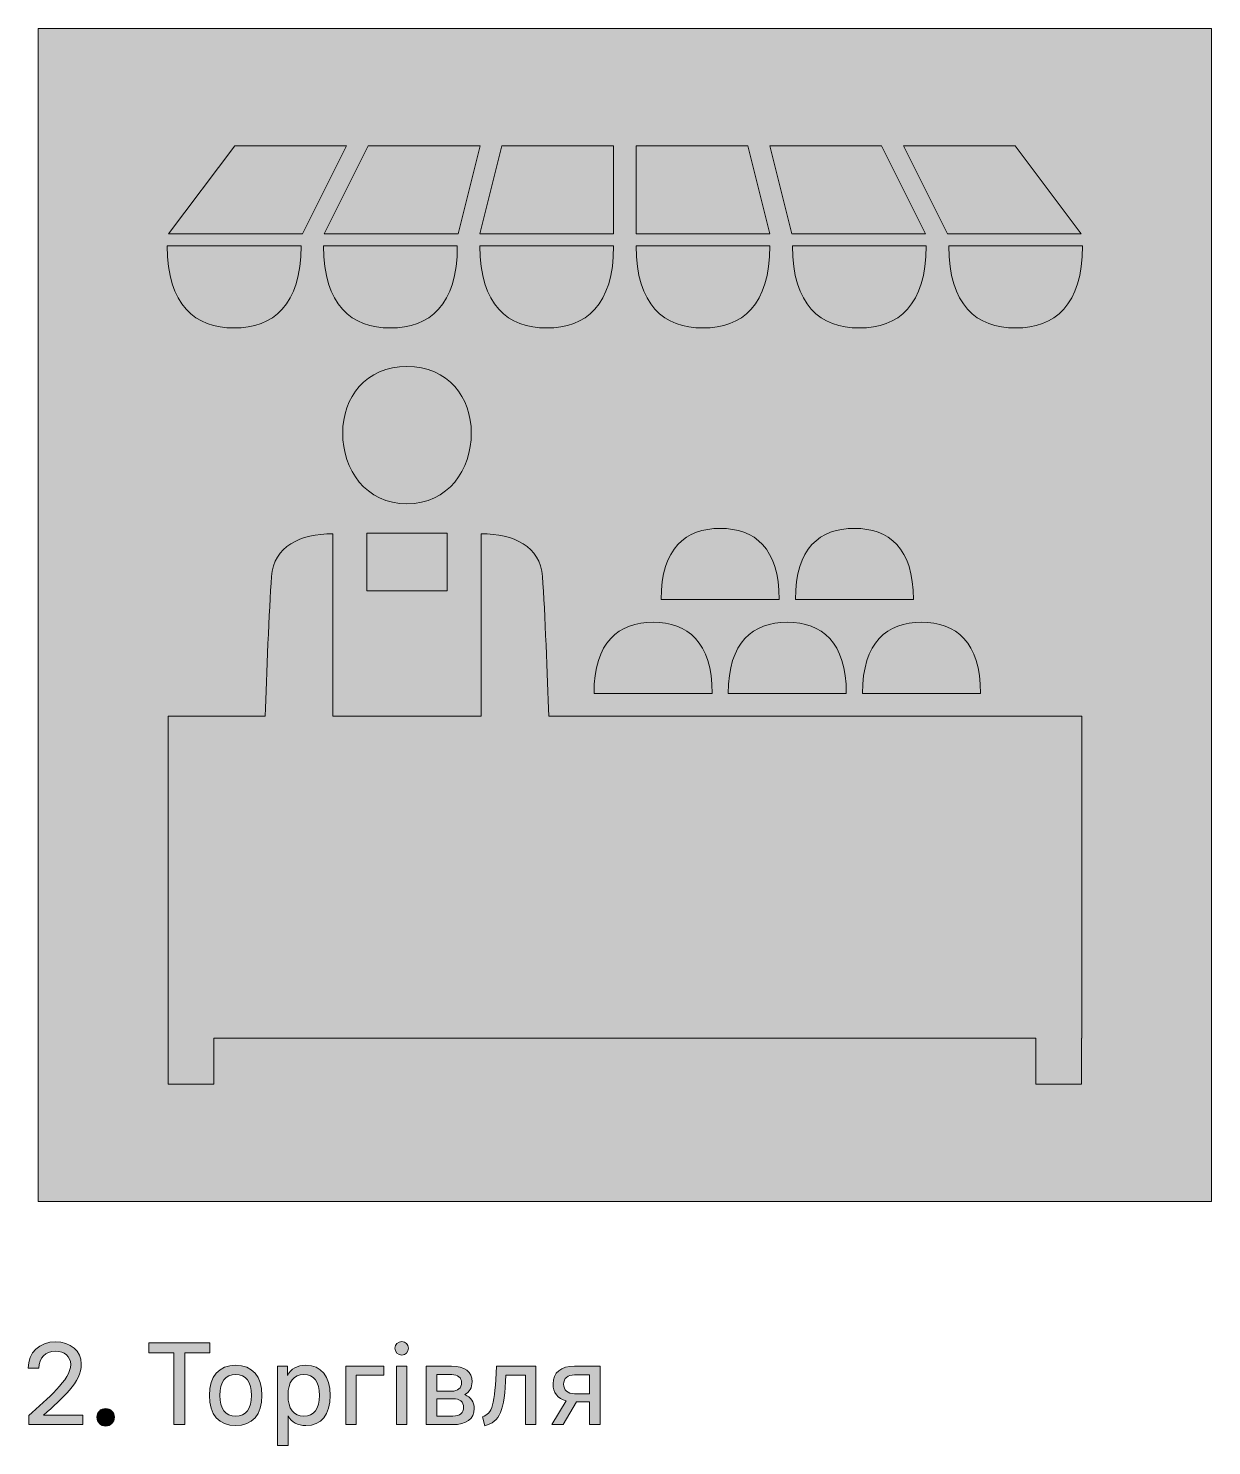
# Model space of a CAD drawing. Header units: millimetres. Extents: x -1334 to 1514, y -1037 to 10.
# Drawn here: x -1107.1 to -1006.3, y -110.8 to 10 of the extents above; entities that cross this region are included whole.
import ezdxf

# ---------------------------------------------------------------- set-up
doc = ezdxf.new("R2010")
doc.units = ezdxf.units.MM
doc.header["$MEASUREMENT"] = 0
doc.layers.add('bg', color=7, linetype='Continuous', lineweight=0)
doc.layers.add('icons', color=7, linetype='Continuous', lineweight=0)

# ---------------------------------------------------------------- blocks, each defined once
blk = doc.blocks.new('Block_18')
at = {"layer": 'icons', "true_color": 0x231f20, "transparency": 33554687}
h = blk.add_hatch(color=250, dxfattribs=at)
h.dxf.hatch_style = 2
edge = h.paths.add_edge_path()
edge.add_spline(control_points=[(-1102.5, -108.21), (-1102.5, -108.21), (-1102.5, -109.01), (-1102.5, -109.01), (-1102.5, -109.01), (-1107.1, -109.01), (-1107.1, -109.01), (-1107.1, -109.01), (-1107.1, -108.24), (-1107.1, -108.24), (-1105.53, -106.79), (-1103.53, -105.2), (-1103.53, -103.88), (-1103.53, -103.21), (-1104.04, -102.75), (-1104.83, -102.75), (-1105.69, -102.75), (-1106.24, -103.31), (-1106.24, -104.2), (-1106.24, -104.2), (-1107.14, -104.2), (-1107.14, -104.2), (-1107.14, -102.86), (-1106.21, -101.95), (-1104.82, -101.95), (-1103.53, -101.95), (-1102.63, -102.73), (-1102.63, -103.84), (-1102.63, -105.43), (-1104.21, -106.71), (-1105.84, -108.21), (-1105.84, -108.21), (-1102.5, -108.21), (-1102.5, -108.21)], knot_values=[0, 0, 0, 0, 1, 1, 1, 2, 2, 2, 3, 3, 3, 4, 4, 4, 5, 5, 5, 6, 6, 6, 7, 7, 7, 8, 8, 8, 9, 9, 9, 10, 10, 10, 11, 11, 11, 11], degree=3, periodic=0)
h = blk.add_hatch(color=250, dxfattribs=at)
h.dxf.hatch_style = 2
edge = h.paths.add_edge_path()
edge.add_spline(control_points=[(-1093.81, -109.01), (-1093.81, -109.01), (-1094.75, -109.01), (-1094.75, -109.01), (-1094.75, -109.01), (-1094.75, -102.88), (-1094.75, -102.88), (-1094.75, -102.88), (-1096.86, -102.88), (-1096.86, -102.88), (-1096.86, -102.88), (-1096.86, -102.03), (-1096.86, -102.03), (-1096.86, -102.03), (-1091.68, -102.03), (-1091.68, -102.03), (-1091.68, -102.03), (-1091.68, -102.88), (-1091.68, -102.88), (-1091.68, -102.88), (-1093.81, -102.88), (-1093.81, -102.88), (-1093.81, -102.88), (-1093.81, -109.01), (-1093.81, -109.01)], knot_values=[0, 0, 0, 0, 1, 1, 1, 2, 2, 2, 3, 3, 3, 4, 4, 4, 5, 5, 5, 6, 6, 6, 7, 7, 7, 8, 8, 8, 8], degree=3, periodic=0)
h = blk.add_hatch(color=250, dxfattribs=at)
h.dxf.hatch_style = 2
edge = h.paths.add_edge_path()
edge.add_spline(control_points=[(-1074.87, -109.01), (-1074.87, -109.01), (-1075.77, -109.01), (-1075.77, -109.01), (-1075.77, -109.01), (-1075.77, -104.02), (-1075.77, -104.02), (-1075.77, -104.02), (-1074.87, -104.02), (-1074.87, -104.02), (-1074.87, -104.02), (-1074.87, -109.01), (-1074.87, -109.01)], knot_values=[0, 0, 0, 0, 1, 1, 1, 2, 2, 2, 3, 3, 3, 4, 4, 4, 4], degree=3, periodic=0)
edge = h.paths.add_edge_path()
edge.add_spline(control_points=[(-1075.32, -101.93), (-1074.99, -101.93), (-1074.75, -102.17), (-1074.75, -102.5), (-1074.75, -102.83), (-1074.99, -103.08), (-1075.32, -103.08), (-1075.65, -103.08), (-1075.9, -102.83), (-1075.9, -102.5), (-1075.9, -102.17), (-1075.65, -101.93), (-1075.32, -101.93)], knot_values=[0, 0, 0, 0, 1, 1, 1, 2, 2, 2, 3, 3, 3, 4, 4, 4, 4], degree=3, periodic=0)
h = blk.add_hatch(color=250, dxfattribs=at)
h.dxf.hatch_style = 2
edge = h.paths.add_edge_path()
edge.add_spline(control_points=[(-1089.47, -108.28), (-1088.6, -108.28), (-1088.13, -107.66), (-1088.13, -106.52), (-1088.13, -105.36), (-1088.6, -104.74), (-1089.47, -104.74), (-1090.34, -104.74), (-1090.82, -105.36), (-1090.82, -106.52), (-1090.82, -107.66), (-1090.34, -108.28), (-1089.47, -108.28)], knot_values=[0, 0, 0, 0, 1, 1, 1, 2, 2, 2, 3, 3, 3, 4, 4, 4, 4], degree=3, periodic=0)
edge = h.paths.add_edge_path()
edge.add_spline(control_points=[(-1089.47, -109.09), (-1090.89, -109.09), (-1091.71, -108.15), (-1091.71, -106.52), (-1091.71, -104.88), (-1090.89, -103.95), (-1089.47, -103.95), (-1088.05, -103.95), (-1087.23, -104.88), (-1087.23, -106.52), (-1087.23, -108.15), (-1088.05, -109.09), (-1089.47, -109.09)], knot_values=[0, 0, 0, 0, 1, 1, 1, 2, 2, 2, 3, 3, 3, 4, 4, 4, 4], degree=3, periodic=0)
h = blk.add_hatch(color=250, dxfattribs=at)
h.dxf.hatch_style = 2
edge = h.paths.add_edge_path()
edge.add_spline(control_points=[(-1083.66, -104.74), (-1084.53, -104.74), (-1085.01, -105.36), (-1085.01, -106.52), (-1085.01, -107.66), (-1084.53, -108.28), (-1083.66, -108.28), (-1082.79, -108.28), (-1082.32, -107.66), (-1082.32, -106.52), (-1082.32, -105.37), (-1082.79, -104.74), (-1083.66, -104.74)], knot_values=[0, 0, 0, 0, 1, 1, 1, 2, 2, 2, 3, 3, 3, 4, 4, 4, 4], degree=3, periodic=0)
edge = h.paths.add_edge_path()
edge.add_spline(control_points=[(-1083.48, -103.95), (-1082.18, -103.95), (-1081.42, -104.88), (-1081.42, -106.52), (-1081.42, -108.15), (-1082.17, -109.09), (-1083.48, -109.09), (-1084.18, -109.09), (-1084.7, -108.8), (-1085.01, -108.26), (-1085.01, -108.26), (-1085.01, -110.8), (-1085.01, -110.8), (-1085.01, -110.8), (-1085.9, -110.8), (-1085.9, -110.8), (-1085.9, -110.8), (-1085.9, -104.02), (-1085.9, -104.02), (-1085.9, -104.02), (-1085.06, -104.02), (-1085.06, -104.02), (-1085.06, -104.02), (-1085.06, -104.82), (-1085.06, -104.82), (-1084.75, -104.25), (-1084.21, -103.95), (-1083.48, -103.95)], knot_values=[0, 0, 0, 0, 1, 1, 1, 2, 2, 2, 3, 3, 3, 4, 4, 4, 5, 5, 5, 6, 6, 6, 7, 7, 7, 8, 8, 8, 9, 9, 9, 9], degree=3, periodic=0)
h = blk.add_hatch(color=250, dxfattribs=at)
h.dxf.hatch_style = 2
edge = h.paths.add_edge_path()
edge.add_spline(control_points=[(-1080.09, -104.02), (-1080.09, -104.02), (-1076.84, -104.02), (-1076.84, -104.02), (-1076.84, -104.02), (-1076.84, -104.79), (-1076.84, -104.79), (-1076.84, -104.79), (-1079.2, -104.79), (-1079.2, -104.79), (-1079.2, -104.79), (-1079.2, -109.01), (-1079.2, -109.01), (-1079.2, -109.01), (-1080.09, -109.01), (-1080.09, -109.01), (-1080.09, -109.01), (-1080.09, -104.02), (-1080.09, -104.02)], knot_values=[0, 0, 0, 0, 1, 1, 1, 2, 2, 2, 3, 3, 3, 4, 4, 4, 5, 5, 5, 6, 6, 6, 6], degree=3, periodic=0)
h = blk.add_hatch(color=250, dxfattribs=at)
h.dxf.hatch_style = 2
edge = h.paths.add_edge_path()
edge.add_spline(control_points=[(-1070.95, -108.28), (-1070.37, -108.28), (-1070.04, -108.01), (-1070.04, -107.53), (-1070.04, -107.07), (-1070.37, -106.8), (-1070.95, -106.8), (-1070.95, -106.8), (-1072.33, -106.8), (-1072.33, -106.8), (-1072.33, -106.8), (-1072.33, -108.28), (-1072.33, -108.28), (-1072.33, -108.28), (-1070.95, -108.28), (-1070.95, -108.28)], knot_values=[0, 0, 0, 0, 1, 1, 1, 2, 2, 2, 3, 3, 3, 4, 4, 4, 5, 5, 5, 5], degree=3, periodic=0)
edge = h.paths.add_edge_path()
edge.add_spline(control_points=[(-1071.06, -106.16), (-1070.53, -106.16), (-1070.22, -105.89), (-1070.22, -105.44), (-1070.22, -105.01), (-1070.53, -104.74), (-1071.06, -104.74), (-1071.06, -104.74), (-1072.33, -104.74), (-1072.33, -104.74), (-1072.33, -104.74), (-1072.33, -106.16), (-1072.33, -106.16), (-1072.33, -106.16), (-1071.06, -106.16), (-1071.06, -106.16)], knot_values=[0, 0, 0, 0, 1, 1, 1, 2, 2, 2, 3, 3, 3, 4, 4, 4, 5, 5, 5, 5], degree=3, periodic=0)
edge = h.paths.add_edge_path()
edge.add_spline(control_points=[(-1069.32, -105.35), (-1069.32, -105.85), (-1069.54, -106.23), (-1069.94, -106.45), (-1069.42, -106.67), (-1069.14, -107.07), (-1069.14, -107.63), (-1069.14, -108.51), (-1069.81, -109.01), (-1071, -109.01), (-1071, -109.01), (-1073.23, -109.01), (-1073.23, -109.01), (-1073.23, -109.01), (-1073.23, -104.02), (-1073.23, -104.02), (-1073.23, -104.02), (-1071.08, -104.02), (-1071.08, -104.02), (-1069.96, -104.02), (-1069.32, -104.51), (-1069.32, -105.35)], knot_values=[0, 0, 0, 0, 1, 1, 1, 2, 2, 2, 3, 3, 3, 4, 4, 4, 5, 5, 5, 6, 6, 6, 7, 7, 7, 7], degree=3, periodic=0)
h = blk.add_hatch(color=250, dxfattribs=at)
h.dxf.hatch_style = 2
edge = h.paths.add_edge_path()
edge.add_spline(control_points=[(-1068.44, -108.33), (-1067.59, -108.07), (-1067.39, -107.37), (-1067.25, -104.02), (-1067.25, -104.02), (-1063.88, -104.02), (-1063.88, -104.02), (-1063.88, -104.02), (-1063.88, -109.01), (-1063.88, -109.01), (-1063.88, -109.01), (-1064.78, -109.01), (-1064.78, -109.01), (-1064.78, -109.01), (-1064.78, -104.79), (-1064.78, -104.79), (-1064.78, -104.79), (-1066.44, -104.79), (-1066.44, -104.79), (-1066.57, -107.88), (-1066.95, -108.77), (-1068.24, -109.11), (-1068.24, -109.11), (-1068.44, -108.33), (-1068.44, -108.33)], knot_values=[0, 0, 0, 0, 1, 1, 1, 2, 2, 2, 3, 3, 3, 4, 4, 4, 5, 5, 5, 6, 6, 6, 7, 7, 7, 8, 8, 8, 8], degree=3, periodic=0)
h = blk.add_hatch(color=250, dxfattribs=at)
h.dxf.hatch_style = 2
edge = h.paths.add_edge_path()
edge.add_spline(control_points=[(-1059.31, -104.77), (-1059.31, -104.77), (-1060.59, -104.77), (-1060.59, -104.77), (-1061.19, -104.77), (-1061.52, -105.06), (-1061.52, -105.56), (-1061.52, -106.08), (-1061.19, -106.37), (-1060.59, -106.37), (-1060.59, -106.37), (-1059.31, -106.37), (-1059.31, -106.37), (-1059.31, -106.37), (-1059.31, -104.77), (-1059.31, -104.77)], knot_values=[0, 0, 0, 0, 1, 1, 1, 2, 2, 2, 3, 3, 3, 4, 4, 4, 5, 5, 5, 5], degree=3, periodic=0)
edge = h.paths.add_edge_path()
edge.add_spline(control_points=[(-1061.31, -106.98), (-1062.03, -106.79), (-1062.42, -106.29), (-1062.42, -105.54), (-1062.42, -104.57), (-1061.76, -104.02), (-1060.59, -104.02), (-1060.59, -104.02), (-1058.41, -104.02), (-1058.41, -104.02), (-1058.41, -104.02), (-1058.41, -109.01), (-1058.41, -109.01), (-1058.41, -109.01), (-1059.31, -109.01), (-1059.31, -109.01), (-1059.31, -109.01), (-1059.31, -107.06), (-1059.31, -107.06), (-1059.31, -107.06), (-1060.42, -107.06), (-1060.42, -107.06), (-1060.42, -107.06), (-1061.57, -109.01), (-1061.57, -109.01), (-1061.57, -109.01), (-1062.54, -109.01), (-1062.54, -109.01), (-1062.54, -109.01), (-1061.31, -106.98), (-1061.31, -106.98)], knot_values=[0, 0, 0, 0, 1, 1, 1, 2, 2, 2, 3, 3, 3, 4, 4, 4, 5, 5, 5, 6, 6, 6, 7, 7, 7, 8, 8, 8, 9, 9, 9, 10, 10, 10, 10], degree=3, periodic=0)
h = blk.add_hatch(color=250, dxfattribs=at)
h.dxf.hatch_style = 2
edge = h.paths.add_edge_path()
edge.add_spline(control_points=[(-1100.55, -107.64), (-1100.12, -107.64), (-1099.81, -107.95), (-1099.81, -108.38), (-1099.81, -108.81), (-1100.12, -109.13), (-1100.55, -109.13), (-1100.99, -109.13), (-1101.29, -108.81), (-1101.29, -108.38), (-1101.29, -107.95), (-1100.99, -107.64), (-1100.55, -107.64)], knot_values=[0, 0, 0, 0, 1, 1, 1, 2, 2, 2, 3, 3, 3, 4, 4, 4, 4], degree=3, periodic=0)
at = {"layer": 'icons'}
for points, knots in [([(-1102.5, -108.21), (-1102.5, -108.21), (-1102.5, -109.01), (-1102.5, -109.01), (-1102.5, -109.01), (-1107.1, -109.01), (-1107.1, -109.01), (-1107.1, -109.01), (-1107.1, -108.24), (-1107.1, -108.24), (-1105.53, -106.79), (-1103.53, -105.2), (-1103.53, -103.88), (-1103.53, -103.21), (-1104.04, -102.75), (-1104.83, -102.75), (-1105.69, -102.75), (-1106.24, -103.31), (-1106.24, -104.2), (-1106.24, -104.2), (-1107.14, -104.2), (-1107.14, -104.2), (-1107.14, -102.86), (-1106.21, -101.95), (-1104.82, -101.95), (-1103.53, -101.95), (-1102.63, -102.73), (-1102.63, -103.84), (-1102.63, -105.43), (-1104.21, -106.71), (-1105.84, -108.21), (-1105.84, -108.21), (-1102.5, -108.21), (-1102.5, -108.21)], [0, 0, 0, 0, 1, 1, 1, 2, 2, 2, 3, 3, 3, 4, 4, 4, 5, 5, 5, 6, 6, 6, 7, 7, 7, 8, 8, 8, 9, 9, 9, 10, 10, 10, 11, 11, 11, 11]), ([(-1093.81, -109.01), (-1093.81, -109.01), (-1094.75, -109.01), (-1094.75, -109.01), (-1094.75, -109.01), (-1094.75, -102.88), (-1094.75, -102.88), (-1094.75, -102.88), (-1096.86, -102.88), (-1096.86, -102.88), (-1096.86, -102.88), (-1096.86, -102.03), (-1096.86, -102.03), (-1096.86, -102.03), (-1091.68, -102.03), (-1091.68, -102.03), (-1091.68, -102.03), (-1091.68, -102.88), (-1091.68, -102.88), (-1091.68, -102.88), (-1093.81, -102.88), (-1093.81, -102.88), (-1093.81, -102.88), (-1093.81, -109.01), (-1093.81, -109.01)], [0, 0, 0, 0, 1, 1, 1, 2, 2, 2, 3, 3, 3, 4, 4, 4, 5, 5, 5, 6, 6, 6, 7, 7, 7, 8, 8, 8, 8]), ([(-1075.32, -101.93), (-1074.99, -101.93), (-1074.75, -102.17), (-1074.75, -102.5), (-1074.75, -102.83), (-1074.99, -103.08), (-1075.32, -103.08), (-1075.65, -103.08), (-1075.9, -102.83), (-1075.9, -102.5), (-1075.9, -102.17), (-1075.65, -101.93), (-1075.32, -101.93)], [0, 0, 0, 0, 1, 1, 1, 2, 2, 2, 3, 3, 3, 4, 4, 4, 4]), ([(-1089.47, -109.09), (-1090.89, -109.09), (-1091.71, -108.15), (-1091.71, -106.52), (-1091.71, -104.88), (-1090.89, -103.95), (-1089.47, -103.95), (-1088.05, -103.95), (-1087.23, -104.88), (-1087.23, -106.52), (-1087.23, -108.15), (-1088.05, -109.09), (-1089.47, -109.09)], [0, 0, 0, 0, 1, 1, 1, 2, 2, 2, 3, 3, 3, 4, 4, 4, 4]), ([(-1089.47, -108.28), (-1088.6, -108.28), (-1088.13, -107.66), (-1088.13, -106.52), (-1088.13, -105.36), (-1088.6, -104.74), (-1089.47, -104.74), (-1090.34, -104.74), (-1090.82, -105.36), (-1090.82, -106.52), (-1090.82, -107.66), (-1090.34, -108.28), (-1089.47, -108.28)], [0, 0, 0, 0, 1, 1, 1, 2, 2, 2, 3, 3, 3, 4, 4, 4, 4]), ([(-1083.48, -103.95), (-1082.18, -103.95), (-1081.42, -104.88), (-1081.42, -106.52), (-1081.42, -108.15), (-1082.17, -109.09), (-1083.48, -109.09), (-1084.18, -109.09), (-1084.7, -108.8), (-1085.01, -108.26), (-1085.01, -108.26), (-1085.01, -110.8), (-1085.01, -110.8), (-1085.01, -110.8), (-1085.9, -110.8), (-1085.9, -110.8), (-1085.9, -110.8), (-1085.9, -104.02), (-1085.9, -104.02), (-1085.9, -104.02), (-1085.06, -104.02), (-1085.06, -104.02), (-1085.06, -104.02), (-1085.06, -104.82), (-1085.06, -104.82), (-1084.75, -104.25), (-1084.21, -103.95), (-1083.48, -103.95)], [0, 0, 0, 0, 1, 1, 1, 2, 2, 2, 3, 3, 3, 4, 4, 4, 5, 5, 5, 6, 6, 6, 7, 7, 7, 8, 8, 8, 9, 9, 9, 9]), ([(-1083.66, -104.74), (-1084.53, -104.74), (-1085.01, -105.36), (-1085.01, -106.52), (-1085.01, -107.66), (-1084.53, -108.28), (-1083.66, -108.28), (-1082.79, -108.28), (-1082.32, -107.66), (-1082.32, -106.52), (-1082.32, -105.37), (-1082.79, -104.74), (-1083.66, -104.74)], [0, 0, 0, 0, 1, 1, 1, 2, 2, 2, 3, 3, 3, 4, 4, 4, 4]), ([(-1080.09, -104.02), (-1080.09, -104.02), (-1076.84, -104.02), (-1076.84, -104.02), (-1076.84, -104.02), (-1076.84, -104.79), (-1076.84, -104.79), (-1076.84, -104.79), (-1079.2, -104.79), (-1079.2, -104.79), (-1079.2, -104.79), (-1079.2, -109.01), (-1079.2, -109.01), (-1079.2, -109.01), (-1080.09, -109.01), (-1080.09, -109.01), (-1080.09, -109.01), (-1080.09, -104.02), (-1080.09, -104.02)], [0, 0, 0, 0, 1, 1, 1, 2, 2, 2, 3, 3, 3, 4, 4, 4, 5, 5, 5, 6, 6, 6, 6]), ([(-1074.87, -109.01), (-1074.87, -109.01), (-1075.77, -109.01), (-1075.77, -109.01), (-1075.77, -109.01), (-1075.77, -104.02), (-1075.77, -104.02), (-1075.77, -104.02), (-1074.87, -104.02), (-1074.87, -104.02), (-1074.87, -104.02), (-1074.87, -109.01), (-1074.87, -109.01)], [0, 0, 0, 0, 1, 1, 1, 2, 2, 2, 3, 3, 3, 4, 4, 4, 4]), ([(-1069.32, -105.35), (-1069.32, -105.85), (-1069.54, -106.23), (-1069.94, -106.45), (-1069.42, -106.67), (-1069.14, -107.07), (-1069.14, -107.63), (-1069.14, -108.51), (-1069.81, -109.01), (-1071, -109.01), (-1071, -109.01), (-1073.23, -109.01), (-1073.23, -109.01), (-1073.23, -109.01), (-1073.23, -104.02), (-1073.23, -104.02), (-1073.23, -104.02), (-1071.08, -104.02), (-1071.08, -104.02), (-1069.96, -104.02), (-1069.32, -104.51), (-1069.32, -105.35)], [0, 0, 0, 0, 1, 1, 1, 2, 2, 2, 3, 3, 3, 4, 4, 4, 5, 5, 5, 6, 6, 6, 7, 7, 7, 7]), ([(-1071.06, -106.16), (-1070.53, -106.16), (-1070.22, -105.89), (-1070.22, -105.44), (-1070.22, -105.01), (-1070.53, -104.74), (-1071.06, -104.74), (-1071.06, -104.74), (-1072.33, -104.74), (-1072.33, -104.74), (-1072.33, -104.74), (-1072.33, -106.16), (-1072.33, -106.16), (-1072.33, -106.16), (-1071.06, -106.16), (-1071.06, -106.16)], [0, 0, 0, 0, 1, 1, 1, 2, 2, 2, 3, 3, 3, 4, 4, 4, 5, 5, 5, 5]), ([(-1068.44, -108.33), (-1067.59, -108.07), (-1067.39, -107.37), (-1067.25, -104.02), (-1067.25, -104.02), (-1063.88, -104.02), (-1063.88, -104.02), (-1063.88, -104.02), (-1063.88, -109.01), (-1063.88, -109.01), (-1063.88, -109.01), (-1064.78, -109.01), (-1064.78, -109.01), (-1064.78, -109.01), (-1064.78, -104.79), (-1064.78, -104.79), (-1064.78, -104.79), (-1066.44, -104.79), (-1066.44, -104.79), (-1066.57, -107.88), (-1066.95, -108.77), (-1068.24, -109.11), (-1068.24, -109.11), (-1068.44, -108.33), (-1068.44, -108.33)], [0, 0, 0, 0, 1, 1, 1, 2, 2, 2, 3, 3, 3, 4, 4, 4, 5, 5, 5, 6, 6, 6, 7, 7, 7, 8, 8, 8, 8]), ([(-1061.31, -106.98), (-1062.03, -106.79), (-1062.42, -106.29), (-1062.42, -105.54), (-1062.42, -104.57), (-1061.76, -104.02), (-1060.59, -104.02), (-1060.59, -104.02), (-1058.41, -104.02), (-1058.41, -104.02), (-1058.41, -104.02), (-1058.41, -109.01), (-1058.41, -109.01), (-1058.41, -109.01), (-1059.31, -109.01), (-1059.31, -109.01), (-1059.31, -109.01), (-1059.31, -107.06), (-1059.31, -107.06), (-1059.31, -107.06), (-1060.42, -107.06), (-1060.42, -107.06), (-1060.42, -107.06), (-1061.57, -109.01), (-1061.57, -109.01), (-1061.57, -109.01), (-1062.54, -109.01), (-1062.54, -109.01), (-1062.54, -109.01), (-1061.31, -106.98), (-1061.31, -106.98)], [0, 0, 0, 0, 1, 1, 1, 2, 2, 2, 3, 3, 3, 4, 4, 4, 5, 5, 5, 6, 6, 6, 7, 7, 7, 8, 8, 8, 9, 9, 9, 10, 10, 10, 10]), ([(-1059.31, -104.77), (-1059.31, -104.77), (-1060.59, -104.77), (-1060.59, -104.77), (-1061.19, -104.77), (-1061.52, -105.06), (-1061.52, -105.56), (-1061.52, -106.08), (-1061.19, -106.37), (-1060.59, -106.37), (-1060.59, -106.37), (-1059.31, -106.37), (-1059.31, -106.37), (-1059.31, -106.37), (-1059.31, -104.77), (-1059.31, -104.77)], [0, 0, 0, 0, 1, 1, 1, 2, 2, 2, 3, 3, 3, 4, 4, 4, 5, 5, 5, 5]), ([(-1070.95, -108.28), (-1070.37, -108.28), (-1070.04, -108.01), (-1070.04, -107.53), (-1070.04, -107.07), (-1070.37, -106.8), (-1070.95, -106.8), (-1070.95, -106.8), (-1072.33, -106.8), (-1072.33, -106.8), (-1072.33, -106.8), (-1072.33, -108.28), (-1072.33, -108.28), (-1072.33, -108.28), (-1070.95, -108.28), (-1070.95, -108.28)], [0, 0, 0, 0, 1, 1, 1, 2, 2, 2, 3, 3, 3, 4, 4, 4, 5, 5, 5, 5]), ([(-1100.55, -107.64), (-1100.12, -107.64), (-1099.81, -107.95), (-1099.81, -108.38), (-1099.81, -108.81), (-1100.12, -109.13), (-1100.55, -109.13), (-1100.99, -109.13), (-1101.29, -108.81), (-1101.29, -108.38), (-1101.29, -107.95), (-1100.99, -107.64), (-1100.55, -107.64)], [0, 0, 0, 0, 1, 1, 1, 2, 2, 2, 3, 3, 3, 4, 4, 4, 4])]:
    blk.add_open_spline(points, degree=3, knots=knots, dxfattribs=at)
blk = doc.blocks.new('Block_226')
at = {"layer": 'icons'}
for points in [[(-1080.02, 0), (-1089.55, 0), (-1095.18, -7.52), (-1083.78, -7.52)], [(-1070.52, -7.52), (-1068.64, 0), (-1078.17, 0), (-1081.92, -7.52)], [(-1057.26, -7.52), (-1057.26, 0), (-1066.78, 0), (-1068.66, -7.52)], [(-1045.81, 0), (-1055.34, 0), (-1055.34, -7.52), (-1043.94, -7.52)], [(-1030.68, -7.52), (-1034.43, 0), (-1043.95, 0), (-1042.08, -7.52)], [(-1017.42, -7.52), (-1023.04, 0), (-1032.57, 0), (-1028.82, -7.52)], [(-1078.28, -37.95), (-1071.46, -37.95), (-1071.46, -33.04), (-1078.28, -33.04)]]:
    blk.add_lwpolyline(points, close=True, dxfattribs=at)
for points, knots in [([(-1089.6, -15.54), (-1086.27, -15.54), (-1083.9, -13.6), (-1083.9, -8.55), (-1083.9, -8.55), (-1095.3, -8.55), (-1095.3, -8.55), (-1095.3, -13.6), (-1092.92, -15.54), (-1089.6, -15.54)], [0, 0, 0, 0, 1, 1, 1, 2, 2, 2, 3, 3, 3, 3]), ([(-1070.58, -8.55), (-1070.58, -8.55), (-1081.98, -8.55), (-1081.98, -8.55), (-1081.98, -13.6), (-1079.6, -15.54), (-1076.28, -15.54), (-1072.95, -15.54), (-1070.58, -13.6), (-1070.58, -8.55)], [0, 0, 0, 0, 1, 1, 1, 2, 2, 2, 3, 3, 3, 3]), ([(-1068.66, -8.55), (-1068.66, -13.6), (-1066.28, -15.54), (-1062.96, -15.54), (-1059.63, -15.54), (-1057.26, -13.6), (-1057.26, -8.55), (-1057.26, -8.55), (-1068.66, -8.55), (-1068.66, -8.55)], [0, 0, 0, 0, 1, 1, 1, 2, 2, 2, 3, 3, 3, 3]), ([(-1049.64, -15.54), (-1046.31, -15.54), (-1043.94, -13.6), (-1043.94, -8.55), (-1043.94, -8.55), (-1055.34, -8.55), (-1055.34, -8.55), (-1055.34, -13.6), (-1052.96, -15.54), (-1049.64, -15.54)], [0, 0, 0, 0, 1, 1, 1, 2, 2, 2, 3, 3, 3, 3]), ([(-1036.32, -15.54), (-1032.99, -15.54), (-1030.62, -13.6), (-1030.62, -8.55), (-1030.62, -8.55), (-1042.02, -8.55), (-1042.02, -8.55), (-1042.02, -13.6), (-1039.64, -15.54), (-1036.32, -15.54)], [0, 0, 0, 0, 1, 1, 1, 2, 2, 2, 3, 3, 3, 3]), ([(-1017.3, -8.55), (-1017.3, -8.55), (-1028.7, -8.55), (-1028.7, -8.55), (-1028.7, -13.6), (-1026.33, -15.54), (-1023, -15.54), (-1019.67, -15.54), (-1017.3, -13.6), (-1017.3, -8.55)], [0, 0, 0, 0, 1, 1, 1, 2, 2, 2, 3, 3, 3, 3]), ([(-1069.39, -24.51), (-1069.39, -21.46), (-1071.34, -18.81), (-1074.87, -18.81), (-1078.4, -18.81), (-1080.35, -21.46), (-1080.35, -24.51), (-1080.35, -27.57), (-1078.4, -30.53), (-1074.87, -30.53), (-1071.34, -30.53), (-1069.39, -27.57), (-1069.39, -24.51)], [0, 0, 0, 0, 1, 1, 1, 2, 2, 2, 3, 3, 3, 4, 4, 4, 4]), ([(-1017.38, -48.63), (-1017.38, -48.63), (-1021.27, -48.63), (-1021.27, -48.63), (-1021.27, -48.63), (-1021.27, -48.63), (-1021.27, -48.63), (-1021.27, -48.63), (-1062.79, -48.63), (-1062.79, -48.63), (-1062.9, -45.21), (-1063.11, -39.81), (-1063.32, -36.72), (-1063.5, -34.14), (-1065.78, -33.08), (-1068.55, -33.08), (-1068.55, -33.08), (-1068.55, -48.63), (-1068.55, -48.63), (-1068.55, -48.63), (-1081.19, -48.63), (-1081.19, -48.63), (-1081.19, -48.63), (-1081.19, -33.08), (-1081.19, -33.08), (-1083.96, -33.08), (-1086.24, -34.14), (-1086.42, -36.72), (-1086.62, -39.58), (-1086.83, -45.13), (-1086.95, -48.63), (-1086.95, -48.63), (-1091.33, -48.63), (-1091.33, -48.63), (-1091.33, -48.63), (-1091.33, -48.63), (-1091.33, -48.63), (-1091.33, -48.63), (-1095.22, -48.63), (-1095.22, -48.63), (-1095.22, -48.63), (-1095.22, -48.63), (-1095.22, -48.63), (-1095.22, -48.63), (-1095.22, -48.63), (-1095.22, -48.63), (-1095.22, -48.63), (-1095.22, -76.08), (-1095.22, -76.08), (-1095.22, -76.08), (-1095.22, -76.08), (-1095.22, -76.08), (-1095.22, -76.08), (-1095.22, -80), (-1095.22, -80), (-1095.22, -80), (-1091.33, -80), (-1091.33, -80), (-1091.33, -80), (-1091.33, -76.08), (-1091.33, -76.08), (-1091.33, -76.08), (-1021.27, -76.08), (-1021.27, -76.08), (-1021.27, -76.08), (-1021.27, -80), (-1021.27, -80), (-1021.27, -80), (-1017.38, -80), (-1017.38, -80), (-1017.38, -80), (-1017.38, -76.08), (-1017.38, -76.08), (-1017.38, -76.08), (-1017.37, -76.08), (-1017.37, -76.08), (-1017.37, -76.08), (-1017.37, -48.63), (-1017.37, -48.63), (-1017.37, -48.63), (-1017.38, -48.63), (-1017.38, -48.63), (-1017.38, -48.63), (-1017.38, -48.63), (-1017.38, -48.63)], [0, 0, 0, 0, 1, 1, 1, 2, 2, 2, 3, 3, 3, 4, 4, 4, 5, 5, 5, 6, 6, 6, 7, 7, 7, 8, 8, 8, 9, 9, 9, 10, 10, 10, 11, 11, 11, 12, 12, 12, 13, 13, 13, 14, 14, 14, 15, 15, 15, 16, 16, 16, 17, 17, 17, 18, 18, 18, 19, 19, 19, 20, 20, 20, 21, 21, 21, 22, 22, 22, 23, 23, 23, 24, 24, 24, 25, 25, 25, 26, 26, 26, 27, 27, 27, 28, 28, 28, 28]), ([(-1048.18, -32.62), (-1051.11, -32.62), (-1053.21, -34.3), (-1053.21, -38.67), (-1053.21, -38.67), (-1043.15, -38.67), (-1043.15, -38.67), (-1043.15, -34.3), (-1045.24, -32.62), (-1048.18, -32.62)], [0, 0, 0, 0, 1, 1, 1, 2, 2, 2, 3, 3, 3, 3]), ([(-1036.74, -32.62), (-1039.68, -32.62), (-1041.77, -34.3), (-1041.77, -38.67), (-1041.77, -38.67), (-1031.71, -38.67), (-1031.71, -38.67), (-1031.71, -34.3), (-1033.8, -32.62), (-1036.74, -32.62)], [0, 0, 0, 0, 1, 1, 1, 2, 2, 2, 3, 3, 3, 3]), ([(-1053.89, -40.62), (-1056.83, -40.62), (-1058.93, -42.3), (-1058.93, -46.68), (-1058.93, -46.68), (-1048.86, -46.68), (-1048.86, -46.68), (-1048.86, -42.3), (-1050.96, -40.62), (-1053.89, -40.62)], [0, 0, 0, 0, 1, 1, 1, 2, 2, 2, 3, 3, 3, 3]), ([(-1042.46, -40.62), (-1045.39, -40.62), (-1047.49, -42.3), (-1047.49, -46.68), (-1047.49, -46.68), (-1037.43, -46.68), (-1037.43, -46.68), (-1037.43, -42.3), (-1039.52, -40.62), (-1042.46, -40.62)], [0, 0, 0, 0, 1, 1, 1, 2, 2, 2, 3, 3, 3, 3]), ([(-1031.02, -40.62), (-1033.96, -40.62), (-1036.05, -42.3), (-1036.05, -46.68), (-1036.05, -46.68), (-1025.99, -46.68), (-1025.99, -46.68), (-1025.99, -42.3), (-1028.08, -40.62), (-1031.02, -40.62)], [0, 0, 0, 0, 1, 1, 1, 2, 2, 2, 3, 3, 3, 3])]:
    blk.add_open_spline(points, degree=3, knots=knots, dxfattribs=at)

msp = doc.modelspace()

# ---------------------------------------------------------------- hatches: boundary and pattern name
at = {"layer": 'bg', "true_color": 0x592d2c, "transparency": 33554687}
h = msp.add_hatch(color=29, dxfattribs=at)
h.dxf.hatch_style = 2
h.paths.add_polyline_path([(-1006.3, -90), (-1106.3, -90), (-1106.3, 10), (-1006.3, 10)])

# ---------------------------------------------------------------- linework, layer by layer
at = {"layer": 'bg'}
msp.add_lwpolyline([(-1006.3, -90), (-1106.3, -90), (-1106.3, 10), (-1006.3, 10)], close=True, dxfattribs=at)

# ---------------------------------------------------------------- block references
at = {"layer": 'icons'}
for name in ['Block_226', 'Block_18']:
    msp.add_blockref(name, (0, 0), dxfattribs=at)

doc.saveas('drawing.dxf')
